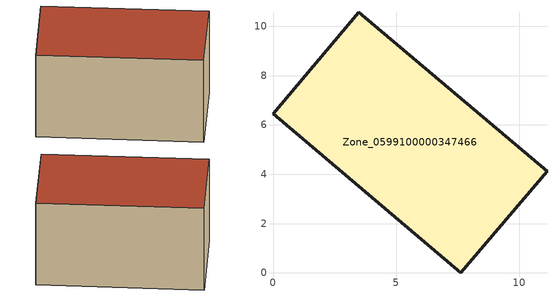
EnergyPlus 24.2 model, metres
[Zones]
Zone_0599100000347466
 floor ground (C_G): 0,6.45 3.47,10.58 11.12,4.13 7.63,0 z0.19
 wall outside (C_F): 3.47,10.58 0,6.45 7.63,0 11.12,4.13 3.47,10.58 z0.19:5.95
 roof outside (C_R): 7.63,0 11.12,4.13 3.47,10.58 0,6.45 z5.95
[BUILDING]
Pand.0599100000347466: North Axis=0; Terrain=City; Loads Convergence Tolerance Value=0.04; Temperature Convergence Tolerance Value=0.4; Solar Distribution=FullExterior; Maximum Number of Warmup Days=25; Minimum Number of Warmup Days=1
[Site:Location]
Rotterdam.The.Hague.AP_ZH_NLD Design_Conditions: Latitude=51.96; Longitude=4.45; Time Zone=1; Elevation=-4.5
[SITE:GROUNDTEMPERATURE:BUILDINGSURFACE]
18, 18, 18, 18, 18, 18, 18, 18, 18, 18, 18, 18
[MATERIAL] Thermal Absorptance=0.9; Solar Absorptance=0.7; Visible Absorptance=0.7
Name | Roughness | Thickness | Conductivity | Density | Specific Heat
G.TI.1992-2005 | MediumSmooth | 0.15 | 0.06 | 540 | 1210
F.TI.1992-2005 | Rough | 0.3 | 0.12 | 1920 | 840
R.TI.1992-2005 | MediumRough | 0.2 | 0.08 | 1500 | 1000
[CONSTRUCTION]
C_G: G.TI.1992-2005
C_F: F.TI.1992-2005
C_R: R.TI.1992-2005
[ZONE]
Zone_0599100000347466: Type=1; Multiplier=1; Ceiling Height=Autocalculate; Volume=Autocalculate; Floor Area=autocalculate; Part of Total Floor Area=Yes
[ZONEINFILTRATION:DESIGNFLOWRATE]
Infil_Zone_0599100000347466: Zone or ZoneList or Space or SpaceList=Zone_0599100000347466; Schedule=AlwaysOn; Design Flow Rate Calculation Method=Flow/Area; Flow Rate per Floor Area=0.0015; Constant Term Coefficient=1; Temperature Term Coefficient=0; Velocity Term Coefficient=0; Velocity Squared Term Coefficient=0
[HVACTEMPLATE:ZONE:IDEALLOADSAIRSYSTEM]
Zone_0599100000347466: Maximum Heating Supply Air Temperature=50; Minimum Cooling Supply Air Temperature=13; Maximum Heating Supply Air Humidity Ratio=0.0156; Minimum Cooling Supply Air Humidity Ratio=0.0077; Heating Limit=NoLimit; Cooling Limit=NoLimit; Dehumidification Control Type=ConstantSensibleHeatRatio; Cooling Sensible Heat Ratio=0.7; Dehumidification Setpoint=60; Humidification Control Type=None; Humidification Setpoint=30; Outdoor Air Method=None; Outdoor Air Flow Rate per Person=0.00944; Outdoor Air Flow Rate per Zone Floor Area=0; Outdoor Air Flow Rate per Zone=0; Demand Controlled Ventilation Type=None; Outdoor Air Economizer Type=NoEconomizer; Heat Recovery Type=None; Sensible Heat Recovery Effectiveness=0.7; Latent Heat Recovery Effectiveness=0.65
[ZONECONTROL:THERMOSTAT]
ThermostatControl_Zone_0599100000347466: Zone or ZoneList=Zone_0599100000347466; Control Type Schedule=DualSetpointControlType; Control 1=Thermostat_Zone_0599100000347466; Temperature Difference Between Cutout And Setpoint=0
[THERMOSTATSETPOINT:DUALSETPOINT]
Thermostat_Zone_0599100000347466: Heating Setpoint Temperature Schedule=HeatingSetpoint_Zone_0599100000347466; Cooling Setpoint Temperature Schedule=CoolingSetpoint_Zone_0599100000347466
[SCHEDULE:COMPACT]
HeatingSetpoint_Zone_0599100000347466: Through: 12/31, For: AllDays, Until: 24:00, 21
CoolingSetpoint_Zone_0599100000347466: Through: 12/31, For: AllDays, Until: 24:00, 24
DualSetpointControlType: Through: 12/31, For: AllDays, Until: 24:00, 4
AlwaysOn: Through: 12/31, For: AllDays, Until: 24:00, 1
